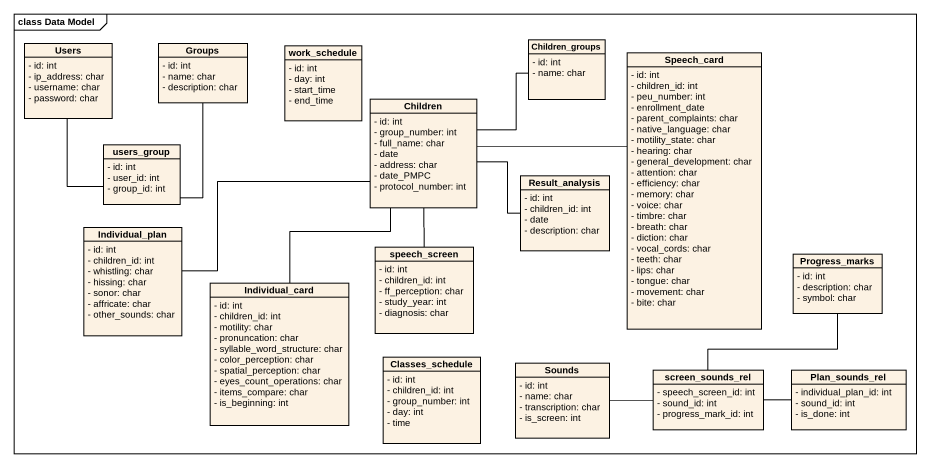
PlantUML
@startuml
mainframe class Data Model
hide circle
hide empty members
skinparam classAttributeIconSize 0
class Users {
  - id: int
  - ip_address: char
  - username: char
  - password: char
}
class Groups {
  - id: int
  - name: char
  - description: char
}
class work_schedule {
  - id: int
  - day: int
  - start_time
  - end_time
}
class Children_groups {
  - id: int
  - name: char
}
class Speech_card {
  - id: int
  - children_id: int
  - peu_number: int
  - enrollment_date
  - parent_complaints: char
  - native_language: char
  - motility_state: char
  - hearing: char
  - general_development: char
  - attention: char
  - efficiency: char
  - memory: char
  - voice: char
  - timbre: char
  - breath: char
  - diction: char
  - vocal_cords: char
  - teeth: char
  - lips: char
  - tongue: char
  - movement: char
  - bite: char
}
class Children {
  - id: int
  - group_number: int
  - full_name: char
  - date
  - address: char
  - date_PMPC
  - protocol_number: int
}
class users_group {
  - id: int
  - user_id: int
  - group_id: int
}
class Result_analysis {
  - id: int
  - children_id: int
  - date
  - description: char
}
class Individual_plan {
  - id: int
  - children_id: int
  - whistling: char
  - hissing: char
  - sonor: char
  - affricate: char
  - other_sounds: char
}
class Individual_card {
  - id: int
  - children_id: int
  - motility: char
  - pronuncation: char
  - syllable_word_structure: char
  - color_perception: char
  - spatial_perception: char
  - eyes_count_operations: char
  - items_compare: char
  - is_beginning: int
}
class speech_screen {
  - id: int
  - children_id: int
  - ff_perception: char
  - study_year: int
  - diagnosis: char
}
class Progress_marks {
  - id: int
  - description: char
  - symbol: char
}
class Classes_schedule {
  - id: int
  - children_id: int
  - group_number: int
  - day: int
  - time
}
class Sounds {
  - id: int
  - name: char
  - transcription: char
  - is_screen: int
}
class screen_sounds_rel {
  - speech_screen_id: int
  - sound_id: int
  - progress_mark_id: int
}
class Plan_sounds_rel {
  - individual_plan_id: int
  - sound_id: int
  - is_done: int
}
Groups -- users_group
Children_groups -left- Children
Speech_card -left- Children
Children -- Individual_card
users_group -up- Users
Result_analysis -left- Children
Individual_plan -right- Children
speech_screen -up- Children
Progress_marks -- screen_sounds_rel
screen_sounds_rel -left- Sounds
screen_sounds_rel -right- Plan_sounds_rel
@enduml
